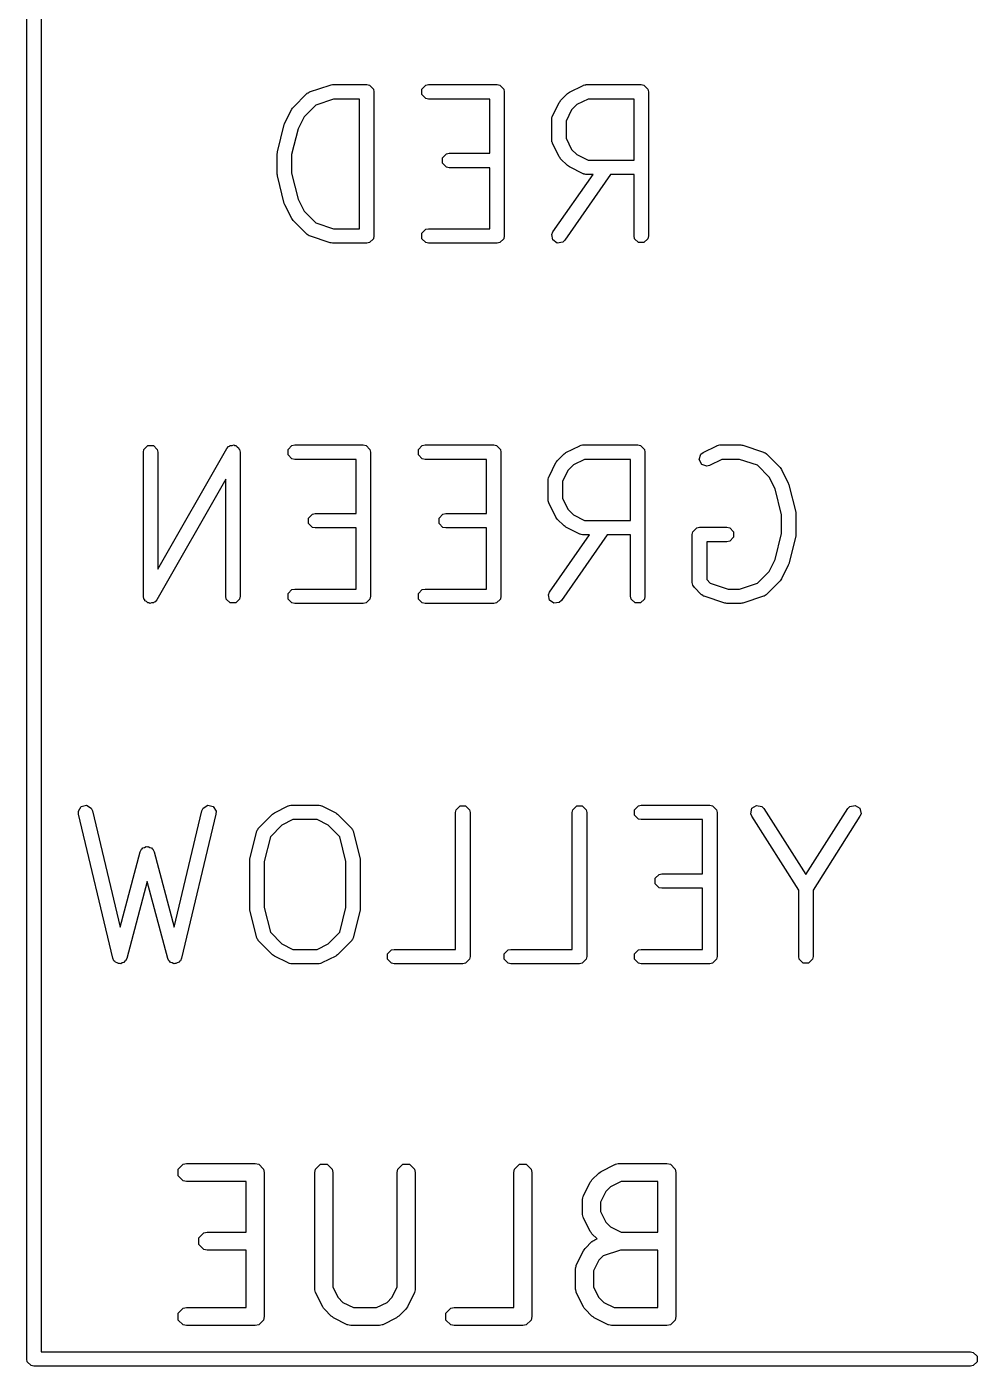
# Model space of a CAD drawing. Extents: x 109.6 to 193.5, y -118.1 to -78.4.
# Drawn here: x 186.95 to 193.55, y -107.55 to -98.26 of the extents above; entities that cross this region are included whole.
import ezdxf

# ---------------------------------------------------------------- set-up
doc = ezdxf.new("R2010")
doc.units = 0
doc.layers.add('BLACK', color=7, linetype='CONTINUOUS')

msp = doc.modelspace()

# ---------------------------------------------------------------- linework, layer by layer
at = {"layer": 'BLACK', "linetype": 'CONTINUOUS'}
for p, q in [((186.95, -107.5), (186.95, -90.5)), ((187.05, -90.5), (187.05, -107.45)), ((188.91276, -98.707604), (189.055616, -98.659985)), ((189.055616, -98.659985), (189.063566, -98.658982)), ((189.063566, -98.658982), (189.071428, -98.657419)), ((189.071428, -98.657419), (189.309523, -98.657419)), ((189.309523, -98.657419), (189.328657, -98.661225)), ((189.328657, -98.661225), (189.355717, -98.688285)), ((189.355717, -98.688285), (189.359523, -98.707419)), ((189.691901, -98.688285), (189.718961, -98.661225)), ((189.691901, -98.726553), (189.691901, -98.688285)), ((189.718961, -98.661225), (189.738095, -98.657419)), ((189.738095, -98.657419), (190.214285, -98.657419)), ((190.214285, -98.657419), (190.233419, -98.661225)), ((190.233419, -98.661225), (190.260479, -98.688285)), ((190.260479, -98.688285), (190.264285, -98.707419)), ((190.715734, -98.710317), (190.810972, -98.662698)), ((190.810972, -98.662698), (190.813387, -98.662036)), ((190.813387, -98.662036), (190.814199, -98.661225)), ((190.814199, -98.661225), (190.82206, -98.659661)), ((190.82206, -98.659661), (190.829788, -98.657545)), ((190.829788, -98.657545), (190.830876, -98.657907)), ((190.830876, -98.657907), (190.833333, -98.657419)), ((190.833333, -98.657419), (191.214285, -98.657419)), ((191.214285, -98.657419), (191.233419, -98.661225)), ((191.233419, -98.661225), (191.260479, -98.688285)), ((191.260479, -98.688285), (191.264285, -98.707419)), ((188.797978, -98.814921), (188.893216, -98.719683)), ((188.893216, -98.719683), (188.895297, -98.718292)), ((188.895297, -98.718292), (188.895811, -98.717265)), ((188.895811, -98.717265), (188.902776, -98.713294)), ((188.902776, -98.713294), (188.909437, -98.708844)), ((188.909437, -98.708844), (188.910585, -98.708844)), ((188.910585, -98.708844), (188.91276, -98.707604)), ((189.079541, -98.757419), (188.955579, -98.798739)), ((189.259523, -98.757419), (189.079541, -98.757419)), ((189.259523, -99.657419), (189.259523, -98.757419)), ((189.359523, -98.707419), (189.359523, -99.707419)), ((189.718961, -98.753613), (189.691901, -98.726553)), ((189.738095, -98.757419), (189.718961, -98.753613)), ((190.164285, -98.757419), (189.738095, -98.757419)), ((190.164285, -99.133609), (190.164285, -98.757419)), ((190.264285, -98.707419), (190.264285, -99.707419)), ((190.598136, -98.875534), (190.645754, -98.780297)), ((190.645754, -98.780297), (190.650669, -98.773963)), ((190.650669, -98.773963), (190.655121, -98.767302)), ((190.655121, -98.767302), (190.702739, -98.719683)), ((190.702739, -98.719683), (190.709405, -98.715228)), ((190.709405, -98.715228), (190.715734, -98.710317)), ((190.845137, -98.757419), (190.767713, -98.79613)), ((191.164285, -98.757419), (190.845137, -98.757419)), ((191.164285, -99.181228), (191.164285, -98.757419)), ((191.264285, -98.707419), (191.264285, -99.707419)), ((188.740993, -98.923153), (188.788611, -98.827916)), ((188.788611, -98.827916), (188.793526, -98.821582)), ((188.793526, -98.821582), (188.797978, -98.814921)), ((188.874426, -98.879893), (188.83289, -98.962965)), ((188.955579, -98.798739), (188.874426, -98.879893)), ((190.592983, -98.89435), (190.595099, -98.886622)), ((190.595099, -98.886622), (190.596663, -98.878761)), ((190.596663, -98.878761), (190.597474, -98.877949)), ((190.597474, -98.877949), (190.598136, -98.875534)), ((190.731568, -98.832274), (190.692857, -98.909698)), ((190.767713, -98.79613), (190.731568, -98.832274)), ((188.689588, -99.123863), (188.737207, -98.933387)), ((188.737207, -98.933387), (188.739546, -98.928434)), ((188.739546, -98.928434), (188.740993, -98.923153)), ((188.83289, -98.962965), (188.788095, -99.142145)), ((190.592857, -98.897895), (190.593345, -98.895438)), ((190.592857, -99.040752), (190.592857, -98.897895)), ((190.593345, -98.895438), (190.592983, -98.89435)), ((190.692857, -98.909698), (190.692857, -99.028949)), ((190.593345, -99.043208), (190.592857, -99.040752)), ((190.592983, -99.044297), (190.593345, -99.043208)), ((190.595099, -99.052024), (190.592983, -99.044297)), ((190.596663, -99.059886), (190.595099, -99.052024)), ((190.597474, -99.060697), (190.596663, -99.059886)), ((190.598136, -99.063113), (190.597474, -99.060697)), ((190.645754, -99.15835), (190.598136, -99.063113)), ((190.692857, -99.028949), (190.731568, -99.106372)), ((188.688095, -99.13599), (188.68929, -99.12998)), ((188.688095, -99.278847), (188.688095, -99.13599)), ((188.68929, -99.12998), (188.689588, -99.123863)), ((188.788095, -99.142145), (188.788095, -99.272692)), ((189.834758, -99.164475), (189.861818, -99.137415)), ((189.834758, -99.202743), (189.834758, -99.164475)), ((189.861818, -99.137415), (189.880952, -99.133609)), ((189.880952, -99.133609), (190.164285, -99.133609)), ((190.650669, -99.164683), (190.645754, -99.15835)), ((190.655121, -99.171345), (190.650669, -99.164683)), ((190.731568, -99.106372), (190.767713, -99.142516)), ((190.767713, -99.142516), (190.845137, -99.181228)), ((189.861818, -99.229803), (189.834758, -99.202743)), ((189.880952, -99.233609), (189.861818, -99.229803)), ((190.164285, -99.233609), (189.880952, -99.233609)), ((190.164285, -99.657419), (190.164285, -99.233609)), ((190.702739, -99.218964), (190.655121, -99.171345)), ((190.709405, -99.223418), (190.702739, -99.218964)), ((190.715734, -99.22833), (190.709405, -99.223418)), ((190.810972, -99.275949), (190.715734, -99.22833)), ((190.845137, -99.181228), (191.164285, -99.181228)), ((188.68929, -99.284856), (188.688095, -99.278847)), ((188.689588, -99.290974), (188.68929, -99.284856)), ((188.737207, -99.48145), (188.689588, -99.290974)), ((188.788095, -99.272692), (188.83289, -99.451872)), ((190.601895, -99.678746), (190.880157, -99.281228)), ((191.002223, -99.281228), (190.683819, -99.736092)), ((190.813387, -99.27661), (190.810972, -99.275949)), ((190.814199, -99.277422), (190.813387, -99.27661)), ((190.82206, -99.278985), (190.814199, -99.277422)), ((190.829788, -99.281102), (190.82206, -99.278985)), ((190.830876, -99.280739), (190.829788, -99.281102)), ((190.833333, -99.281228), (190.830876, -99.280739)), ((190.880157, -99.281228), (190.833333, -99.281228)), ((191.164285, -99.281228), (191.002223, -99.281228)), ((191.164285, -99.707419), (191.164285, -99.281228)), ((188.739546, -99.486402), (188.737207, -99.48145)), ((188.740993, -99.491684), (188.739546, -99.486402)), ((188.788611, -99.586921), (188.740993, -99.491684)), ((188.83289, -99.451872), (188.874425, -99.534942)), ((188.874425, -99.534942), (188.955581, -99.616099)), ((188.793522, -99.593249), (188.788611, -99.586921)), ((188.797977, -99.599916), (188.793522, -99.593249)), ((188.893216, -99.695155), (188.797977, -99.599916)), ((188.955581, -99.616099), (189.079541, -99.657419)), ((188.895297, -99.696545), (188.893216, -99.695155)), ((188.895811, -99.697573), (188.895297, -99.696545)), ((188.902776, -99.701543), (188.895811, -99.697573)), ((188.909437, -99.705994), (188.902776, -99.701543)), ((188.910585, -99.705994), (188.909437, -99.705994)), ((188.91276, -99.707234), (188.910585, -99.705994)), ((189.055616, -99.754853), (188.91276, -99.707234)), ((189.079541, -99.657419), (189.259523, -99.657419)), ((189.359523, -99.707419), (189.355717, -99.726553)), ((189.691901, -99.688285), (189.718961, -99.661225)), ((189.691901, -99.726553), (189.691901, -99.688285)), ((189.718961, -99.661225), (189.738095, -99.657419)), ((189.738095, -99.657419), (190.164285, -99.657419)), ((190.264285, -99.707419), (190.260479, -99.726553)), ((190.594041, -99.696604), (190.601895, -99.678746)), ((190.600691, -99.73429), (190.594041, -99.696604)), ((191.168091, -99.726553), (191.164285, -99.707419)), ((191.264285, -99.707419), (191.260479, -99.726553)), ((189.063566, -99.755855), (189.055616, -99.754853)), ((189.071428, -99.757419), (189.063566, -99.755855)), ((189.309523, -99.757419), (189.071428, -99.757419)), ((189.328657, -99.753613), (189.309523, -99.757419)), ((189.355717, -99.726553), (189.328657, -99.753613)), ((189.718961, -99.753613), (189.691901, -99.726553)), ((189.738095, -99.757419), (189.718961, -99.753613)), ((190.214285, -99.757419), (189.738095, -99.757419)), ((190.233419, -99.753613), (190.214285, -99.757419)), ((190.260479, -99.726553), (190.233419, -99.753613)), ((190.632042, -99.756235), (190.600691, -99.73429)), ((190.669728, -99.749585), (190.632042, -99.756235)), ((190.683819, -99.736092), (190.669728, -99.749585)), ((191.195151, -99.753613), (191.168091, -99.726553)), ((191.233419, -99.753613), (191.195151, -99.753613)), ((191.260479, -99.726553), (191.233419, -99.753613)), ((187.759523, -101.207419), (187.763329, -101.188285)), ((187.759523, -102.207419), (187.759523, -101.207419)), ((187.763329, -101.188285), (187.790389, -101.161225)), ((187.790389, -101.161225), (187.828657, -101.161225)), ((187.828657, -101.161225), (187.855717, -101.188285)), ((187.855717, -101.188285), (187.859523, -101.207419)), ((187.859523, -102.01914), (188.337539, -101.182612)), ((187.859523, -101.207419), (187.859523, -102.01914)), ((188.337539, -101.182612), (188.350337, -101.167887)), ((188.350337, -101.167887), (188.356961, -101.16608)), ((188.356961, -101.16608), (188.361817, -101.161225)), ((188.361817, -101.161225), (188.374765, -101.161225)), ((188.374765, -101.161225), (188.387257, -101.157818)), ((188.387257, -101.157818), (188.393219, -101.161225)), ((188.393219, -101.161225), (188.400085, -101.161225)), ((188.400085, -101.161225), (188.409238, -101.170378)), ((188.409238, -101.170378), (188.420483, -101.176804)), ((188.420483, -101.176804), (188.42229, -101.18343)), ((188.42229, -101.18343), (188.427145, -101.188285)), ((188.427145, -101.188285), (188.430951, -101.207419)), ((188.430951, -101.207419), (188.430951, -102.207419)), ((188.763329, -101.188285), (188.790389, -101.161225)), ((188.763329, -101.226553), (188.763329, -101.188285)), ((188.790389, -101.161225), (188.809523, -101.157419)), ((188.809523, -101.157419), (189.285713, -101.157419)), ((189.285713, -101.157419), (189.304847, -101.161225)), ((189.304847, -101.161225), (189.331907, -101.188285)), ((189.331907, -101.188285), (189.335713, -101.207419)), ((189.335713, -101.207419), (189.335713, -102.207419)), ((189.668091, -101.188285), (189.695151, -101.161225)), ((189.668091, -101.226553), (189.668091, -101.188285)), ((189.695151, -101.161225), (189.714285, -101.157419)), ((189.714285, -101.157419), (190.190475, -101.157419)), ((190.190475, -101.157419), (190.209609, -101.161225)), ((190.209609, -101.161225), (190.236669, -101.188285)), ((190.236669, -101.188285), (190.240475, -101.207419)), ((190.240475, -101.207419), (190.240475, -102.207419)), ((190.685595, -101.215228), (190.691924, -101.210317)), ((190.691924, -101.210317), (190.787162, -101.162698)), ((190.787162, -101.162698), (190.789577, -101.162036)), ((190.789577, -101.162036), (190.790389, -101.161225)), ((190.790389, -101.161225), (190.79825, -101.159661)), ((190.79825, -101.159661), (190.805978, -101.157545)), ((190.805978, -101.157545), (190.807066, -101.157907)), ((190.807066, -101.157907), (190.809523, -101.157419)), ((190.809523, -101.157419), (191.190475, -101.157419)), ((191.190475, -101.157419), (191.209609, -101.161225)), ((191.209609, -101.161225), (191.236669, -101.188285)), ((191.236669, -101.188285), (191.240475, -101.207419)), ((191.240475, -101.207419), (191.240475, -102.207419)), ((191.628893, -101.222278), (191.644305, -101.210317)), ((191.644305, -101.210317), (191.739543, -101.162698)), ((191.739543, -101.162698), (191.741958, -101.162036)), ((191.741958, -101.162036), (191.74277, -101.161225)), ((191.74277, -101.161225), (191.750631, -101.159661)), ((191.750631, -101.159661), (191.758359, -101.157545)), ((191.758359, -101.157545), (191.759447, -101.157907)), ((191.759447, -101.157907), (191.761904, -101.157419)), ((191.761904, -101.157419), (191.904761, -101.157419)), ((191.904761, -101.157419), (191.912623, -101.158982)), ((191.912623, -101.158982), (191.920572, -101.159985)), ((191.920572, -101.159985), (192.063429, -101.207604)), ((192.063429, -101.207604), (192.065604, -101.208844)), ((192.065604, -101.208844), (192.066752, -101.208844)), ((192.066752, -101.208844), (192.073416, -101.213297)), ((188.790389, -101.253613), (188.763329, -101.226553)), ((188.809523, -101.257419), (188.790389, -101.253613)), ((189.235713, -101.257419), (188.809523, -101.257419)), ((189.235713, -101.633609), (189.235713, -101.257419)), ((189.695151, -101.253613), (189.668091, -101.226553)), ((189.714285, -101.257419), (189.695151, -101.253613)), ((190.140475, -101.257419), (189.714285, -101.257419)), ((190.140475, -101.633609), (190.140475, -101.257419)), ((190.574326, -101.375534), (190.621944, -101.280297)), ((190.621944, -101.280297), (190.626859, -101.273963)), ((190.626859, -101.273963), (190.631311, -101.267302)), ((190.631311, -101.267302), (190.678929, -101.219683)), ((190.678929, -101.219683), (190.685595, -101.215228)), ((190.743903, -101.29613), (190.707758, -101.332274)), ((190.821327, -101.257419), (190.743903, -101.29613)), ((191.140475, -101.257419), (190.821327, -101.257419)), ((191.140475, -101.681228), (191.140475, -101.257419)), ((191.616792, -101.258583), (191.628893, -101.222278)), ((191.633906, -101.292811), (191.616792, -101.258583)), ((191.670211, -101.304912), (191.633906, -101.292811)), ((191.689027, -101.299759), (191.670211, -101.304912)), ((191.773708, -101.257419), (191.689027, -101.299759)), ((191.896648, -101.257419), (191.773708, -101.257419)), ((192.020609, -101.298739), (191.896648, -101.257419)), ((192.101762, -101.379892), (192.020609, -101.298739)), ((192.073416, -101.213297), (192.080377, -101.217265)), ((192.080377, -101.217265), (192.08089, -101.218291)), ((192.08089, -101.218291), (192.082973, -101.219683)), ((192.082973, -101.219683), (192.178211, -101.314921)), ((188.330951, -101.395697), (187.852935, -102.232226)), ((188.330951, -102.207419), (188.330951, -101.395697)), ((190.569047, -101.397895), (190.569535, -101.395438)), ((190.569047, -101.540752), (190.569047, -101.397895)), ((190.569173, -101.39435), (190.571289, -101.386622)), ((190.569535, -101.395438), (190.569173, -101.39435)), ((190.571289, -101.386622), (190.572853, -101.378761)), ((190.572853, -101.378761), (190.573664, -101.377949)), ((190.573664, -101.377949), (190.574326, -101.375534)), ((190.707758, -101.332274), (190.669047, -101.409698)), ((192.143299, -101.462966), (192.101762, -101.379892)), ((192.178211, -101.314921), (192.182661, -101.32158)), ((192.182661, -101.32158), (192.187577, -101.327915)), ((192.187577, -101.327915), (192.235196, -101.423153)), ((190.669047, -101.409698), (190.669047, -101.528949)), ((192.188094, -101.642145), (192.143299, -101.462966)), ((192.235196, -101.423153), (192.236642, -101.428434)), ((192.236642, -101.428434), (192.238982, -101.433387)), ((192.238982, -101.433387), (192.286601, -101.623863)), ((190.569535, -101.543208), (190.569047, -101.540752)), ((190.569173, -101.544297), (190.569535, -101.543208)), ((190.571289, -101.552024), (190.569173, -101.544297)), ((190.572853, -101.559886), (190.571289, -101.552024)), ((190.573664, -101.560697), (190.572853, -101.559886)), ((190.574326, -101.563113), (190.573664, -101.560697)), ((190.621944, -101.65835), (190.574326, -101.563113)), ((190.669047, -101.528949), (190.707758, -101.606372)), ((188.906186, -101.664475), (188.933246, -101.637415)), ((188.906186, -101.702743), (188.906186, -101.664475)), ((188.933246, -101.637415), (188.95238, -101.633609)), ((188.95238, -101.633609), (189.235713, -101.633609)), ((189.810948, -101.664475), (189.838008, -101.637415)), ((189.810948, -101.702743), (189.810948, -101.664475)), ((189.838008, -101.637415), (189.857142, -101.633609)), ((189.857142, -101.633609), (190.140475, -101.633609)), ((190.626859, -101.664683), (190.621944, -101.65835)), ((190.631311, -101.671345), (190.626859, -101.664683)), ((190.678929, -101.718964), (190.631311, -101.671345)), ((190.707758, -101.606372), (190.743903, -101.642516)), ((190.743903, -101.642516), (190.821327, -101.681228)), ((192.188094, -101.772692), (192.188094, -101.642145)), ((192.286601, -101.623863), (192.286898, -101.62998)), ((192.286898, -101.62998), (192.288094, -101.63599)), ((192.288094, -101.63599), (192.288094, -101.778847)), ((188.933246, -101.729803), (188.906186, -101.702743)), ((188.95238, -101.733609), (188.933246, -101.729803)), ((189.235713, -101.733609), (188.95238, -101.733609)), ((189.235713, -102.157419), (189.235713, -101.733609)), ((189.838008, -101.729803), (189.810948, -101.702743)), ((189.857142, -101.733609), (189.838008, -101.729803)), ((190.140475, -101.733609), (189.857142, -101.733609)), ((190.140475, -102.157419), (190.140475, -101.733609)), ((190.685595, -101.723418), (190.678929, -101.718964)), ((190.691924, -101.72833), (190.685595, -101.723418)), ((190.787162, -101.775949), (190.691924, -101.72833)), ((190.821327, -101.681228), (191.140475, -101.681228)), ((191.569047, -101.778847), (191.572853, -101.759713)), ((191.572853, -101.759713), (191.599913, -101.732653)), ((191.599913, -101.732653), (191.619047, -101.728847)), ((191.619047, -101.728847), (191.809523, -101.728847)), ((191.809523, -101.728847), (191.828657, -101.732653)), ((191.828657, -101.732653), (191.855717, -101.759713)), ((191.855717, -101.759713), (191.855717, -101.797981)), ((190.578085, -102.178746), (190.856347, -101.781228)), ((190.978413, -101.781228), (190.660009, -102.236092)), ((190.789577, -101.77661), (190.787162, -101.775949)), ((190.790389, -101.777422), (190.789577, -101.77661)), ((190.79825, -101.778985), (190.790389, -101.777422)), ((190.805978, -101.781102), (190.79825, -101.778985)), ((190.807066, -101.780739), (190.805978, -101.781102)), ((190.809523, -101.781228), (190.807066, -101.780739)), ((190.856347, -101.781228), (190.809523, -101.781228)), ((191.140475, -101.781228), (190.978413, -101.781228)), ((191.140475, -102.207419), (191.140475, -101.781228)), ((191.569047, -102.11218), (191.569047, -101.778847)), ((191.809523, -101.828847), (191.669047, -101.828847)), ((191.669047, -101.828847), (191.669047, -102.091469)), ((191.828657, -101.825041), (191.809523, -101.828847)), ((191.855717, -101.797981), (191.828657, -101.825041)), ((192.143299, -101.95187), (192.188094, -101.772692)), ((192.286601, -101.790974), (192.238982, -101.98145)), ((192.286898, -101.784856), (192.286601, -101.790974)), ((192.288094, -101.778847), (192.286898, -101.784856)), ((192.101762, -102.034944), (192.143299, -101.95187)), ((192.020608, -102.116098), (192.101762, -102.034944)), ((192.235196, -101.991684), (192.187577, -102.086922)), ((192.236642, -101.986402), (192.235196, -101.991684)), ((192.238982, -101.98145), (192.236642, -101.986402)), ((191.572853, -102.131314), (191.569047, -102.11218)), ((191.583691, -102.147535), (191.572853, -102.131314)), ((191.669047, -102.091469), (191.693676, -102.116099)), ((191.693676, -102.116099), (191.817636, -102.157419)), ((191.896648, -102.157419), (192.020608, -102.116098)), ((192.178212, -102.099916), (192.082974, -102.195155)), ((192.182665, -102.09325), (192.178212, -102.099916)), ((192.187577, -102.086922), (192.182665, -102.09325)), ((187.763329, -102.226553), (187.759523, -102.207419)), ((187.768183, -102.231407), (187.763329, -102.226553)), ((187.769991, -102.238034), (187.768183, -102.231407)), ((187.852935, -102.232226), (187.840138, -102.246951)), ((188.334757, -102.226553), (188.330951, -102.207419)), ((188.361817, -102.253613), (188.334757, -102.226553)), ((188.427145, -102.226553), (188.400085, -102.253613)), ((188.430951, -102.207419), (188.427145, -102.226553)), ((188.763329, -102.188285), (188.790389, -102.161225)), ((188.763329, -102.226553), (188.763329, -102.188285)), ((188.790389, -102.253613), (188.763329, -102.226553)), ((188.790389, -102.161225), (188.809523, -102.157419)), ((188.809523, -102.157419), (189.235713, -102.157419)), ((189.331907, -102.226553), (189.304847, -102.253613)), ((189.335713, -102.207419), (189.331907, -102.226553)), ((189.668091, -102.188285), (189.695151, -102.161225)), ((189.668091, -102.226553), (189.668091, -102.188285)), ((189.695151, -102.253613), (189.668091, -102.226553)), ((189.695151, -102.161225), (189.714285, -102.157419)), ((189.714285, -102.157419), (190.140475, -102.157419)), ((190.236669, -102.226553), (190.209609, -102.253613)), ((190.240475, -102.207419), (190.236669, -102.226553)), ((190.570231, -102.196604), (190.578085, -102.178746)), ((190.576881, -102.23429), (190.570231, -102.196604)), ((190.608232, -102.256235), (190.576881, -102.23429)), ((191.144281, -102.226553), (191.140475, -102.207419)), ((191.171341, -102.253613), (191.144281, -102.226553)), ((191.236669, -102.226553), (191.209609, -102.253613)), ((191.240475, -102.207419), (191.236669, -102.226553)), ((191.63131, -102.195155), (191.583691, -102.147535)), ((191.633392, -102.196546), (191.63131, -102.195155)), ((191.633906, -102.197573), (191.633392, -102.196546)), ((191.640864, -102.201539), (191.633906, -102.197573)), ((191.647531, -102.205994), (191.640864, -102.201539)), ((191.64868, -102.205994), (191.647531, -102.205994)), ((191.650855, -102.207234), (191.64868, -102.205994)), ((191.793711, -102.254853), (191.650855, -102.207234)), ((191.817636, -102.157419), (191.896648, -102.157419)), ((192.063429, -102.207234), (191.920572, -102.254853)), ((192.065604, -102.205994), (192.063429, -102.207234)), ((192.066753, -102.205994), (192.065604, -102.205994)), ((192.073423, -102.201536), (192.066753, -102.205994)), ((192.080377, -102.197573), (192.073423, -102.201536)), ((192.080889, -102.196547), (192.080377, -102.197573)), ((192.082974, -102.195155), (192.080889, -102.196547)), ((187.781235, -102.244459), (187.769991, -102.238034)), ((187.790389, -102.253613), (187.781235, -102.244459)), ((187.797255, -102.253613), (187.790389, -102.253613)), ((187.803217, -102.25702), (187.797255, -102.253613)), ((187.81571, -102.253613), (187.803217, -102.25702)), ((187.828657, -102.253613), (187.81571, -102.253613)), ((187.833511, -102.248758), (187.828657, -102.253613)), ((187.840138, -102.246951), (187.833511, -102.248758)), ((188.400085, -102.253613), (188.361817, -102.253613)), ((188.809523, -102.257419), (188.790389, -102.253613)), ((189.285713, -102.257419), (188.809523, -102.257419)), ((189.304847, -102.253613), (189.285713, -102.257419)), ((189.714285, -102.257419), (189.695151, -102.253613)), ((190.190475, -102.257419), (189.714285, -102.257419)), ((190.209609, -102.253613), (190.190475, -102.257419)), ((190.645918, -102.249585), (190.608232, -102.256235)), ((190.660009, -102.236092), (190.645918, -102.249585)), ((191.209609, -102.253613), (191.171341, -102.253613)), ((191.801661, -102.255855), (191.793711, -102.254853)), ((191.809523, -102.257419), (191.801661, -102.255855)), ((191.904761, -102.257419), (191.809523, -102.257419)), ((191.912623, -102.255855), (191.904761, -102.257419)), ((191.920572, -102.254853), (191.912623, -102.255855)), ((187.307772, -103.699505), (187.327829, -103.666913)), ((187.308502, -103.719), (187.307772, -103.699505)), ((187.546597, -104.719), (187.308502, -103.719)), ((187.327829, -103.666913), (187.365056, -103.658049)), ((187.365056, -103.658049), (187.397648, -103.678106)), ((187.397648, -103.678106), (187.405782, -103.695838)), ((187.405782, -103.695838), (187.597981, -104.503075)), ((187.973444, -104.503075), (188.165644, -103.695838)), ((188.262924, -103.719), (188.024829, -104.719)), ((188.165644, -103.695838), (188.173778, -103.678106)), ((188.173778, -103.678106), (188.20637, -103.658049)), ((188.20637, -103.658049), (188.243597, -103.666913)), ((188.243597, -103.666913), (188.263654, -103.699505)), ((188.263654, -103.699505), (188.262924, -103.719)), ((188.559882, -103.814921), (188.65512, -103.719683)), ((188.65512, -103.719683), (188.661779, -103.715232)), ((188.661779, -103.715232), (188.668114, -103.710317)), ((188.668114, -103.710317), (188.763352, -103.662698)), ((188.763352, -103.662698), (188.765767, -103.662036)), ((188.765767, -103.662036), (188.766579, -103.661225)), ((188.766579, -103.661225), (188.77444, -103.659661)), ((188.77444, -103.659661), (188.782168, -103.657545)), ((188.782168, -103.657545), (188.783256, -103.657907)), ((188.783256, -103.657907), (188.785713, -103.657419)), ((188.785713, -103.657419), (188.976189, -103.657419)), ((188.976189, -103.657419), (188.978645, -103.657907)), ((188.978645, -103.657907), (188.979734, -103.657545)), ((188.979734, -103.657545), (188.987461, -103.659661)), ((188.987461, -103.659661), (188.995323, -103.661225)), ((188.995323, -103.661225), (188.996134, -103.662036)), ((188.996134, -103.662036), (188.99855, -103.662698)), ((188.99855, -103.662698), (189.093787, -103.710316)), ((189.093787, -103.710316), (189.10012, -103.715231)), ((189.10012, -103.715231), (189.106782, -103.719683)), ((189.106782, -103.719683), (189.20202, -103.814921)), ((189.926189, -103.707419), (189.929995, -103.688285)), ((189.926189, -104.657419), (189.926189, -103.707419)), ((189.929995, -103.688285), (189.957055, -103.661225)), ((189.957055, -103.661225), (189.995323, -103.661225)), ((189.995323, -103.661225), (190.022383, -103.688285)), ((190.022383, -103.688285), (190.026189, -103.707419)), ((190.026189, -103.707419), (190.026189, -104.707419)), ((190.735713, -103.707419), (190.739519, -103.688285)), ((190.735713, -104.657419), (190.735713, -103.707419)), ((190.739519, -103.688285), (190.766579, -103.661225)), ((190.766579, -103.661225), (190.804847, -103.661225)), ((190.804847, -103.661225), (190.831907, -103.688285)), ((190.831907, -103.688285), (190.835713, -103.707419)), ((190.835713, -103.707419), (190.835713, -104.707419)), ((191.168091, -103.688285), (191.195151, -103.661225)), ((191.168091, -103.726553), (191.168091, -103.688285)), ((191.195151, -103.661225), (191.214285, -103.657419)), ((191.214285, -103.657419), (191.690475, -103.657419)), ((191.690475, -103.657419), (191.709609, -103.661225)), ((191.709609, -103.661225), (191.736669, -103.688285)), ((191.736669, -103.688285), (191.740475, -103.707419)), ((191.740475, -103.707419), (191.740475, -104.707419)), ((191.974564, -103.716077), (191.982866, -103.678719)), ((191.981626, -103.734263), (191.974564, -103.716077)), ((191.982866, -103.678719), (192.015151, -103.658174)), ((192.015151, -103.658174), (192.052509, -103.666476)), ((192.052509, -103.666476), (192.065992, -103.680575)), ((192.065992, -103.680575), (192.357142, -104.138096)), ((192.357142, -104.138096), (192.648292, -103.680575)), ((192.648292, -103.680575), (192.661776, -103.666476)), ((192.661776, -103.666476), (192.699133, -103.658174)), ((192.699133, -103.658174), (192.731418, -103.678719)), ((192.731418, -103.678719), (192.73972, -103.716077)), ((192.73972, -103.716077), (192.732658, -103.734263)), ((188.720091, -103.796131), (188.640385, -103.875837)), ((188.797517, -103.757419), (188.720091, -103.796131)), ((188.964386, -103.757419), (188.797517, -103.757419)), ((189.04181, -103.796131), (188.964386, -103.757419)), ((189.121516, -103.875837), (189.04181, -103.796131)), ((191.195151, -103.753613), (191.168091, -103.726553)), ((191.214285, -103.757419), (191.195151, -103.753613)), ((191.640475, -103.757419), (191.214285, -103.757419)), ((191.640475, -104.133609), (191.640475, -103.757419)), ((192.307142, -104.245788), (191.981626, -103.734263)), ((192.732658, -103.734263), (192.407142, -104.245788)), ((188.499111, -104.028625), (188.54673, -103.838149)), ((188.54673, -103.838149), (188.549043, -103.833252)), ((188.549043, -103.831142), (188.552446, -103.826048)), ((188.549043, -103.833252), (188.549043, -103.831142)), ((188.552446, -103.826048), (188.555063, -103.82051)), ((188.555063, -103.82051), (188.556873, -103.819423)), ((188.556873, -103.819423), (188.559882, -103.814921)), ((188.640385, -103.875837), (188.597618, -104.046907)), ((189.164284, -104.046907), (189.121516, -103.875837)), ((189.20202, -103.814921), (189.205028, -103.819423)), ((189.205028, -103.819423), (189.206839, -103.82051)), ((189.206839, -103.82051), (189.209455, -103.826048)), ((189.209455, -103.826048), (189.212859, -103.831142)), ((189.212859, -103.831142), (189.212859, -103.833252)), ((189.212859, -103.833252), (189.215172, -103.838149)), ((189.215172, -103.838149), (189.262791, -104.028625)), ((187.597981, -104.503075), (187.737401, -103.98025)), ((187.737401, -103.98025), (187.746009, -103.962742)), ((187.746009, -103.962742), (187.751908, -103.959326)), ((187.751908, -103.959326), (187.755323, -103.953429)), ((187.755323, -103.953429), (187.767878, -103.95008)), ((187.767878, -103.95008), (187.779128, -103.943568)), ((187.779128, -103.943568), (187.785714, -103.945324)), ((187.785714, -103.945324), (187.792298, -103.943569)), ((187.792298, -103.943569), (187.803543, -103.950079)), ((187.803543, -103.950079), (187.816103, -103.953429)), ((187.816103, -103.953429), (187.819518, -103.959327)), ((187.819518, -103.959327), (187.825417, -103.962743)), ((187.825417, -103.962743), (187.834025, -103.98025)), ((187.834025, -103.98025), (187.973444, -104.503075)), ((188.497618, -104.040752), (188.498813, -104.034742)), ((188.497618, -104.374085), (188.497618, -104.040752)), ((188.498813, -104.034742), (188.499111, -104.028625)), ((188.597618, -104.046907), (188.597618, -104.36793)), ((189.164284, -104.36793), (189.164284, -104.046907)), ((189.262791, -104.028625), (189.263088, -104.034742)), ((189.263088, -104.034742), (189.264284, -104.040752)), ((189.264284, -104.040752), (189.264284, -104.374085)), ((191.310948, -104.164475), (191.338008, -104.137415)), ((191.310948, -104.202743), (191.310948, -104.164475)), ((191.338008, -104.137415), (191.357142, -104.133609)), ((191.357142, -104.133609), (191.640475, -104.133609)), ((187.785713, -104.187186), (187.643549, -104.720302)), ((187.927877, -104.720302), (187.785713, -104.187186)), ((191.338008, -104.229803), (191.310948, -104.202743)), ((191.357142, -104.233609), (191.338008, -104.229803)), ((191.640475, -104.233609), (191.357142, -104.233609)), ((191.640475, -104.657419), (191.640475, -104.233609)), ((192.307142, -104.707419), (192.307142, -104.245788)), ((192.407142, -104.245788), (192.407142, -104.707419)), ((188.597618, -104.36793), (188.640385, -104.538998)), ((189.121516, -104.538999), (189.164284, -104.36793)), ((188.498813, -104.380094), (188.497618, -104.374085)), ((188.499111, -104.386212), (188.498813, -104.380094)), ((188.54673, -104.576688), (188.499111, -104.386212)), ((189.262791, -104.386212), (189.215172, -104.576688)), ((189.263088, -104.380094), (189.262791, -104.386212)), ((189.264284, -104.374085), (189.263088, -104.380094)), ((188.640385, -104.538998), (188.720094, -104.618707)), ((189.041808, -104.618708), (189.121516, -104.538999)), ((188.549043, -104.581584), (188.54673, -104.576688)), ((188.549043, -104.583695), (188.549043, -104.581584)), ((188.552447, -104.58879), (188.549043, -104.583695)), ((188.555063, -104.594327), (188.552447, -104.58879)), ((188.556871, -104.595412), (188.555063, -104.594327)), ((188.559881, -104.599916), (188.556871, -104.595412)), ((188.65512, -104.695155), (188.559881, -104.599916)), ((188.720094, -104.618707), (188.797517, -104.657419)), ((188.964386, -104.657419), (189.041808, -104.618708)), ((189.202021, -104.599916), (189.106783, -104.695155)), ((189.20503, -104.595412), (189.202021, -104.599916)), ((189.206839, -104.594327), (189.20503, -104.595412)), ((189.209454, -104.58879), (189.206839, -104.594327)), ((189.212859, -104.583695), (189.209454, -104.58879)), ((189.215172, -104.576688), (189.212859, -104.581584)), ((189.212859, -104.581584), (189.212859, -104.583695)), ((187.554731, -104.736732), (187.546597, -104.719)), ((187.5611, -104.740651), (187.554731, -104.736732)), ((187.564847, -104.747123), (187.5611, -104.740651)), ((187.628469, -104.741555), (187.62455, -104.747925)), ((187.634941, -104.737809), (187.628469, -104.741555)), ((187.643549, -104.720302), (187.634941, -104.737809)), ((187.936485, -104.73781), (187.927877, -104.720302)), ((187.942957, -104.741557), (187.936485, -104.73781)), ((187.946876, -104.747925), (187.942957, -104.741557)), ((188.010325, -104.740651), (188.006579, -104.747123)), ((188.016695, -104.736732), (188.010325, -104.740651)), ((188.024829, -104.719), (188.016695, -104.736732)), ((188.661779, -104.699605), (188.65512, -104.695155)), ((188.668114, -104.704521), (188.661779, -104.699605)), ((188.763352, -104.75214), (188.668114, -104.704521)), ((188.797517, -104.657419), (188.964386, -104.657419)), ((189.093787, -104.704522), (188.99855, -104.75214)), ((189.100114, -104.699611), (189.093787, -104.704522)), ((189.106783, -104.695155), (189.100114, -104.699611)), ((189.453805, -104.688285), (189.480865, -104.661225)), ((189.453805, -104.726553), (189.453805, -104.688285)), ((189.480865, -104.753613), (189.453805, -104.726553)), ((189.480865, -104.661225), (189.499999, -104.657419)), ((189.499999, -104.657419), (189.926189, -104.657419)), ((190.022383, -104.726553), (189.995323, -104.753613)), ((190.026189, -104.707419), (190.022383, -104.726553)), ((190.263329, -104.688285), (190.290389, -104.661225)), ((190.263329, -104.726553), (190.263329, -104.688285)), ((190.290389, -104.753613), (190.263329, -104.726553)), ((190.290389, -104.661225), (190.309523, -104.657419)), ((190.309523, -104.657419), (190.735713, -104.657419)), ((190.831907, -104.726553), (190.804847, -104.753613)), ((190.835713, -104.707419), (190.831907, -104.726553)), ((191.168091, -104.688285), (191.195151, -104.661225)), ((191.168091, -104.726553), (191.168091, -104.688285)), ((191.195151, -104.753613), (191.168091, -104.726553)), ((191.195151, -104.661225), (191.214285, -104.657419)), ((191.214285, -104.657419), (191.640475, -104.657419)), ((191.736669, -104.726553), (191.709609, -104.753613)), ((191.740475, -104.707419), (191.736669, -104.726553)), ((192.310948, -104.726553), (192.307142, -104.707419)), ((192.338008, -104.753613), (192.310948, -104.726553)), ((192.403336, -104.726553), (192.376276, -104.753613)), ((192.407142, -104.707419), (192.403336, -104.726553)), ((187.576792, -104.750308), (187.564847, -104.747123)), ((187.587323, -104.756789), (187.576792, -104.750308)), ((187.594598, -104.755056), (187.587323, -104.756789)), ((187.601822, -104.756983), (187.594598, -104.755056)), ((187.61252, -104.750789), (187.601822, -104.756983)), ((187.62455, -104.747925), (187.61252, -104.750789)), ((187.958902, -104.750788), (187.946876, -104.747925)), ((187.969604, -104.756984), (187.958902, -104.750788)), ((187.976829, -104.755057), (187.969604, -104.756984)), ((187.984103, -104.756789), (187.976829, -104.755057)), ((187.994632, -104.750308), (187.984103, -104.756789)), ((188.006579, -104.747123), (187.994632, -104.750308)), ((188.765767, -104.752801), (188.763352, -104.75214)), ((188.766579, -104.753613), (188.765767, -104.752801)), ((188.77444, -104.755176), (188.766579, -104.753613)), ((188.782168, -104.757293), (188.77444, -104.755176)), ((188.783256, -104.75693), (188.782168, -104.757293)), ((188.785713, -104.757419), (188.783256, -104.75693)), ((188.976189, -104.757419), (188.785713, -104.757419)), ((188.978645, -104.75693), (188.976189, -104.757419)), ((188.979734, -104.757293), (188.978645, -104.75693)), ((188.987461, -104.755176), (188.979734, -104.757293)), ((188.995323, -104.753613), (188.987461, -104.755176)), ((188.996134, -104.752801), (188.995323, -104.753613)), ((188.99855, -104.75214), (188.996134, -104.752801)), ((189.499999, -104.757419), (189.480865, -104.753613)), ((189.976189, -104.757419), (189.499999, -104.757419)), ((189.995323, -104.753613), (189.976189, -104.757419)), ((190.309523, -104.757419), (190.290389, -104.753613)), ((190.785713, -104.757419), (190.309523, -104.757419)), ((190.804847, -104.753613), (190.785713, -104.757419)), ((191.214285, -104.757419), (191.195151, -104.753613)), ((191.690475, -104.757419), (191.214285, -104.757419)), ((191.709609, -104.753613), (191.690475, -104.757419)), ((192.376276, -104.753613), (192.338008, -104.753613)), ((188.001781, -106.182201), (188.035605, -106.148377)), ((188.001781, -106.230037), (188.001781, -106.182201)), ((188.035605, -106.263861), (188.001781, -106.230037)), ((188.035605, -106.148377), (188.059523, -106.143619)), ((188.059523, -106.143619), (188.535713, -106.143619)), ((188.535713, -106.143619), (188.559631, -106.148377)), ((188.559631, -106.148377), (188.593455, -106.182201)), ((188.593455, -106.182201), (188.598213, -106.206119)), ((188.598213, -106.206119), (188.598213, -107.206119)), ((188.949404, -106.206119), (188.954162, -106.182201)), ((188.949404, -107.015642), (188.949404, -106.206119)), ((188.954162, -106.182201), (188.987986, -106.148377)), ((188.987986, -106.148377), (189.035822, -106.148377)), ((189.035822, -106.148377), (189.069646, -106.182201)), ((189.069646, -106.182201), (189.074404, -106.206119)), ((189.074404, -106.206119), (189.074404, -107.000887)), ((189.520832, -106.206119), (189.52559, -106.182201)), ((189.520832, -107.000887), (189.520832, -106.206119)), ((189.52559, -106.182201), (189.559414, -106.148377)), ((189.559414, -106.148377), (189.60725, -106.148377)), ((189.60725, -106.148377), (189.641074, -106.182201)), ((189.641074, -106.182201), (189.645832, -106.206119)), ((189.645832, -106.206119), (189.645832, -107.015642)), ((190.330356, -106.206119), (190.335114, -106.182201)), ((190.330356, -107.143619), (190.330356, -106.206119)), ((190.335114, -106.182201), (190.368938, -106.148377)), ((190.368938, -106.148377), (190.416774, -106.148377)), ((190.416774, -106.148377), (190.450598, -106.182201)), ((190.450598, -106.182201), (190.455356, -106.206119)), ((190.455356, -106.206119), (190.455356, -107.206119)), ((190.872472, -106.257163), (190.920091, -106.209544)), ((190.920091, -106.209544), (190.928412, -106.203983)), ((190.928412, -106.203983), (190.936334, -106.197836)), ((190.936334, -106.197836), (191.031572, -106.150217)), ((191.031572, -106.150217), (191.034591, -106.14939)), ((191.034591, -106.14939), (191.035605, -106.148377)), ((191.035605, -106.148377), (191.045432, -106.146422)), ((191.045432, -106.146422), (191.055093, -106.143777)), ((191.055093, -106.143777), (191.056451, -106.144229)), ((191.056451, -106.144229), (191.059523, -106.143619)), ((191.059523, -106.143619), (191.392856, -106.143619)), ((191.392856, -106.143619), (191.416774, -106.148377)), ((191.416774, -106.148377), (191.450598, -106.182201)), ((191.450598, -106.182201), (191.455356, -106.206119)), ((191.455356, -106.206119), (191.455356, -107.206119)), ((188.059523, -106.268619), (188.035605, -106.263861)), ((188.473213, -106.268619), (188.059523, -106.268619)), ((188.473213, -106.619809), (188.473213, -106.268619)), ((190.813145, -106.368644), (190.860764, -106.273406)), ((190.860764, -106.273406), (190.866911, -106.265484)), ((190.866911, -106.265484), (190.872472, -106.257163)), ((191.001306, -106.305105), (190.968033, -106.338378)), ((191.074278, -106.268619), (191.001306, -106.305105)), ((191.330356, -106.268619), (191.074278, -106.268619)), ((191.330356, -106.619809), (191.330356, -106.268619)), ((190.806547, -106.396595), (190.807157, -106.393523)), ((190.806547, -106.491833), (190.806547, -106.396595)), ((190.806705, -106.392165), (190.80935, -106.382504)), ((190.807157, -106.393523), (190.806705, -106.392165)), ((190.80935, -106.382504), (190.811305, -106.372677)), ((190.811305, -106.372677), (190.812318, -106.371663)), ((190.812318, -106.371663), (190.813145, -106.368644)), ((190.968033, -106.338378), (190.931547, -106.41135)), ((190.931547, -106.41135), (190.931547, -106.477078)), ((190.807157, -106.494904), (190.806547, -106.491833)), ((190.806705, -106.496263), (190.807157, -106.494904)), ((190.80935, -106.505923), (190.806705, -106.496263)), ((190.811305, -106.515751), (190.80935, -106.505923)), ((190.931547, -106.477078), (190.968033, -106.55005)), ((190.812318, -106.516764), (190.811305, -106.515751)), ((190.813145, -106.519784), (190.812318, -106.516764)), ((190.860764, -106.615022), (190.813145, -106.519784)), ((190.968033, -106.55005), (191.001306, -106.583323)), ((191.001306, -106.583323), (191.074278, -106.619809)), ((188.144638, -106.658391), (188.178462, -106.624567)), ((188.144638, -106.706227), (188.144638, -106.658391)), ((188.178462, -106.624567), (188.20238, -106.619809)), ((188.20238, -106.619809), (188.473213, -106.619809)), ((190.824853, -106.733353), (190.872472, -106.685734)), ((190.866911, -106.622943), (190.860764, -106.615022)), ((190.872472, -106.631265), (190.866911, -106.622943)), ((190.908106, -106.666899), (190.872472, -106.631265)), ((190.872472, -106.685734), (190.875075, -106.683994)), ((190.875075, -106.683994), (190.875716, -106.682713)), ((190.875716, -106.682713), (190.88442, -106.67775)), ((190.88442, -106.67775), (190.892749, -106.672186)), ((190.892749, -106.672186), (190.894181, -106.672186)), ((190.894181, -106.672186), (190.896902, -106.670635)), ((190.896902, -106.670635), (190.908106, -106.666899)), ((191.074278, -106.619809), (191.330356, -106.619809)), ((188.178462, -106.740051), (188.144638, -106.706227)), ((188.20238, -106.744809), (188.178462, -106.740051)), ((188.473213, -106.744809), (188.20238, -106.744809)), ((188.473213, -107.143619), (188.473213, -106.744809)), ((190.765526, -106.844834), (190.813145, -106.749596)), ((190.813145, -106.749596), (190.819292, -106.741674)), ((190.819292, -106.741674), (190.824853, -106.733353)), ((190.950426, -106.784555), (190.920414, -106.814568)), ((191.069666, -106.744809), (190.950426, -106.784555)), ((191.330356, -106.744809), (191.069666, -106.744809)), ((191.330356, -107.143619), (191.330356, -106.744809)), ((190.758928, -106.872785), (190.759538, -106.869713)), ((190.758928, -107.015642), (190.758928, -106.872785)), ((190.759086, -106.868355), (190.761731, -106.858694)), ((190.759538, -106.869713), (190.759086, -106.868355)), ((190.761731, -106.858694), (190.763686, -106.848867)), ((190.763686, -106.848867), (190.764699, -106.847853)), ((190.764699, -106.847853), (190.765526, -106.844834)), ((190.920414, -106.814568), (190.883928, -106.88754)), ((190.883928, -106.88754), (190.883928, -107.000887)), ((188.950014, -107.018713), (188.949404, -107.015642)), ((188.949562, -107.020072), (188.950014, -107.018713)), ((188.952207, -107.029732), (188.949562, -107.020072)), ((188.954162, -107.03956), (188.952207, -107.029732)), ((188.955175, -107.040573), (188.954162, -107.03956)), ((188.956002, -107.043593), (188.955175, -107.040573)), ((189.003621, -107.138831), (188.956002, -107.043593)), ((189.074404, -107.000887), (189.110889, -107.073857)), ((189.484346, -107.073857), (189.520832, -107.000887)), ((189.639234, -107.043593), (189.591615, -107.138831)), ((189.64006, -107.040573), (189.639234, -107.043593)), ((189.641074, -107.03956), (189.64006, -107.040573)), ((189.643028, -107.029732), (189.641074, -107.03956)), ((189.645674, -107.020072), (189.643028, -107.029732)), ((189.645832, -107.015642), (189.645221, -107.018713)), ((189.645221, -107.018713), (189.645674, -107.020072)), ((190.759538, -107.018713), (190.758928, -107.015642)), ((190.759086, -107.020072), (190.759538, -107.018713)), ((190.761731, -107.029732), (190.759086, -107.020072)), ((190.763686, -107.03956), (190.761731, -107.029732)), ((190.764699, -107.040573), (190.763686, -107.03956)), ((190.765526, -107.043593), (190.764699, -107.040573)), ((190.813145, -107.138831), (190.765526, -107.043593)), ((190.883928, -107.000887), (190.920413, -107.073857)), ((188.001781, -107.182201), (188.035605, -107.148377)), ((188.035605, -107.148377), (188.059523, -107.143619)), ((188.059523, -107.143619), (188.473213, -107.143619)), ((189.009761, -107.146742), (189.003621, -107.138831)), ((189.015328, -107.155074), (189.009761, -107.146742)), ((189.062947, -107.202694), (189.015328, -107.155074)), ((189.110889, -107.073857), (189.144165, -107.107134)), ((189.144165, -107.107134), (189.217135, -107.143619)), ((189.217135, -107.143619), (189.378101, -107.143619)), ((189.378101, -107.143619), (189.45107, -107.107134)), ((189.45107, -107.107134), (189.484346, -107.073857)), ((189.579908, -107.155074), (189.532289, -107.202694)), ((189.585471, -107.146746), (189.579908, -107.155074)), ((189.591615, -107.138831), (189.585471, -107.146746)), ((189.858924, -107.182201), (189.892748, -107.148377)), ((189.892748, -107.148377), (189.916666, -107.143619)), ((189.916666, -107.143619), (190.330356, -107.143619)), ((190.819285, -107.146742), (190.813145, -107.138831)), ((190.824852, -107.155074), (190.819285, -107.146742)), ((190.872471, -107.202694), (190.824852, -107.155074)), ((190.920413, -107.073857), (190.953689, -107.107134)), ((190.953689, -107.107134), (191.026659, -107.143619)), ((191.026659, -107.143619), (191.330356, -107.143619)), ((188.001781, -107.230037), (188.001781, -107.182201)), ((188.035605, -107.263861), (188.001781, -107.230037)), ((188.593455, -107.230037), (188.559631, -107.263861)), ((188.598213, -107.206119), (188.593455, -107.230037)), ((189.071275, -107.208258), (189.062947, -107.202694)), ((189.079191, -107.214402), (189.071275, -107.208258)), ((189.174429, -107.262021), (189.079191, -107.214402)), ((189.516045, -107.214402), (189.420807, -107.262021)), ((189.52396, -107.208258), (189.516045, -107.214402)), ((189.532289, -107.202694), (189.52396, -107.208258)), ((189.858924, -107.230037), (189.858924, -107.182201)), ((189.892748, -107.263861), (189.858924, -107.230037)), ((190.450598, -107.230037), (190.416774, -107.263861)), ((190.455356, -107.206119), (190.450598, -107.230037)), ((190.880799, -107.208258), (190.872471, -107.202694)), ((190.888715, -107.214402), (190.880799, -107.208258)), ((190.983953, -107.262021), (190.888715, -107.214402)), ((191.450598, -107.230037), (191.416774, -107.263861)), ((191.455356, -107.206119), (191.450598, -107.230037)), ((188.059523, -107.268619), (188.035605, -107.263861)), ((188.535713, -107.268619), (188.059523, -107.268619)), ((188.559631, -107.263861), (188.535713, -107.268619)), ((189.177448, -107.262847), (189.174429, -107.262021)), ((189.178462, -107.263861), (189.177448, -107.262847)), ((189.188289, -107.265815), (189.178462, -107.263861)), ((189.19795, -107.268461), (189.188289, -107.265815)), ((189.199308, -107.268008), (189.19795, -107.268461)), ((189.20238, -107.268619), (189.199308, -107.268008)), ((189.392856, -107.268619), (189.20238, -107.268619)), ((189.395927, -107.268008), (189.392856, -107.268619)), ((189.397286, -107.268461), (189.395927, -107.268008)), ((189.406946, -107.265815), (189.397286, -107.268461)), ((189.416774, -107.263861), (189.406946, -107.265815)), ((189.417787, -107.262847), (189.416774, -107.263861)), ((189.420807, -107.262021), (189.417787, -107.262847)), ((189.916666, -107.268619), (189.892748, -107.263861)), ((190.392856, -107.268619), (189.916666, -107.268619)), ((190.416774, -107.263861), (190.392856, -107.268619)), ((190.986972, -107.262847), (190.983953, -107.262021)), ((190.987986, -107.263861), (190.986972, -107.262847)), ((190.997813, -107.265815), (190.987986, -107.263861)), ((191.007474, -107.268461), (190.997813, -107.265815)), ((191.008832, -107.268008), (191.007474, -107.268461)), ((191.011904, -107.268619), (191.008832, -107.268008)), ((191.392856, -107.268619), (191.011904, -107.268619)), ((191.416774, -107.263861), (191.392856, -107.268619)), ((186.953806, -107.519134), (186.95, -107.5)), ((186.980866, -107.546194), (186.953806, -107.519134)), ((187.05, -107.45), (193.5, -107.45)), ((193.5, -107.45), (193.519134, -107.453806)), ((193.519134, -107.453806), (193.546194, -107.480866)), ((193.546194, -107.519134), (193.519134, -107.546194)), ((193.546194, -107.480866), (193.546194, -107.519134)), ((187, -107.55), (186.980866, -107.546194)), ((193.5, -107.55), (187, -107.55)), ((193.519134, -107.546194), (193.5, -107.55))]:
    msp.add_line(p, q, dxfattribs=at)

doc.saveas('drawing.dxf')
